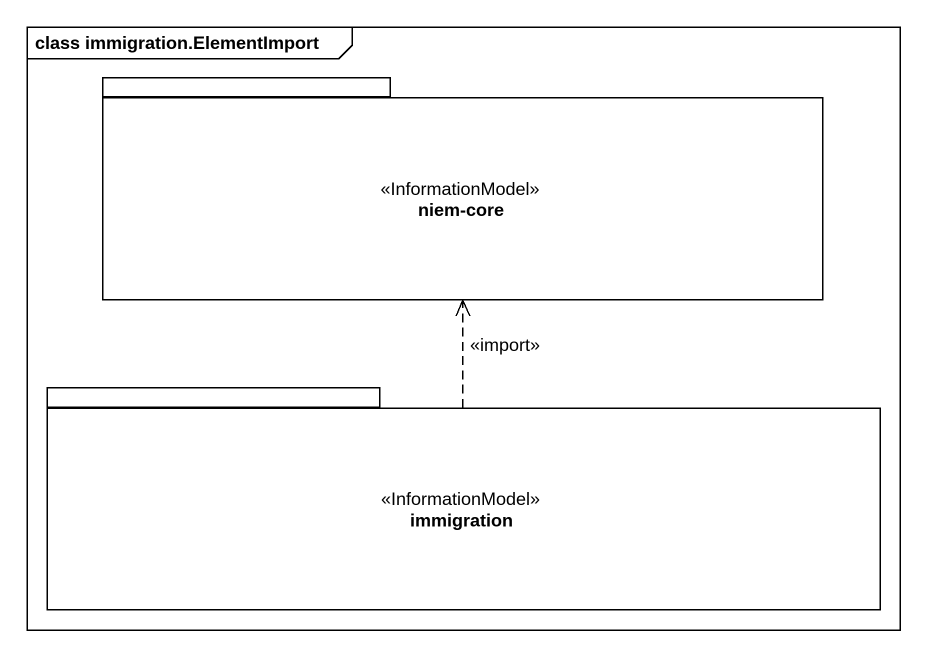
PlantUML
@startuml
mainframe class immigration.ElementImport
package "niem-core" as niem_core <<InformationModel>> {
}
package immigration <<InformationModel>> {
}
immigration .up.> niem_core : <<import>>
@enduml
